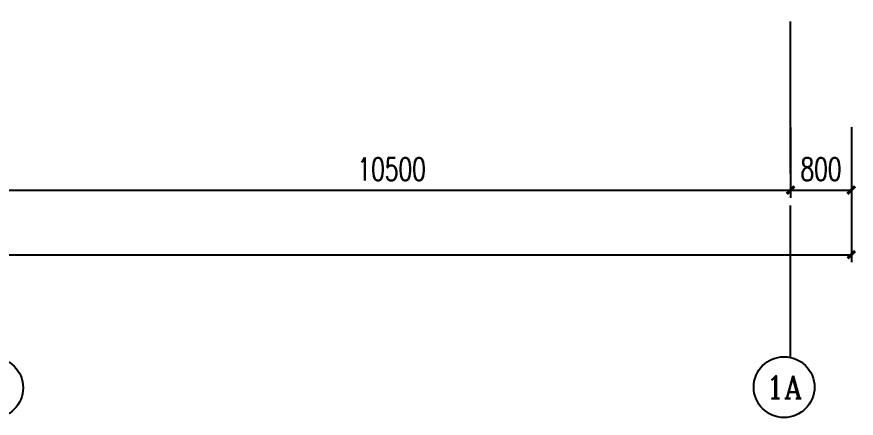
# Model space of a CAD drawing. Extents: x -1899985 to -450366, y 556196 to 2151267.
# Drawn here: x -1664694 to -1653646, y 561644 to 566927 of the extents above; entities that cross this region are included whole.
import ezdxf
from ezdxf.enums import TextEntityAlignment as Align

# ---------------------------------------------------------------- set-up
doc = ezdxf.new("R2010")
doc.units = 0
doc.header["$LTSCALE"] = 1000
doc.header["$MEASUREMENT"] = 0
doc.linetypes.add('DOTE', pattern=[2.42, 2, -0.2, 0.02, -0.2])
doc.layers.get('Defpoints').update_dxf_attribs({"color": 210})
for name, color, linetype in [('A-AXIS-D', 1, 'Continuous'), ('A-AXIS-DOTE', 14, 'DOTE'), ('PUB_TEXT', 7, 'Continuous')]:
    doc.layers.add(name, color=color, linetype=linetype)
doc.styles.add('_TCH_AXIS', font='COMPLEX', dxfattribs={"bigfont": 'GBCBIG'})
doc.styles.add('_TCH_DIM_T3', font='SIMPLEX', dxfattribs={"width": 0.705882, "bigfont": 'GBCBIG'})
doc.dimstyles.new('_TCH_ARCH&&100', dxfattribs={"dimtxt": 297.5, "dimasz": 100, "dimexe": 100, "dimexo": 100, "dimgap": 126.25, "dimtad": 1, "dimdec": 0, "dimzin": 0, "dimdsep": 46, "dimtxsty": '_TCH_DIM_T3', "dimblk": 'ARCHTICK', "dimcen": 0.09, "dimclrt": 7, "dimazin": 2, "dimtfac": 1, "dimtdec": 0, "dimtix": 1, "dimtmove": 2, "dimatfit": 3, "dimfxl": 0, "dimtolj": 1, "dimtzin": 0, "dimarcsym": 0})

# ---------------------------------------------------------------- blocks, each defined once
blk = doc.blocks.new('_ArchTick')
at = {"color": 0, "linetype": 'ByBlock', "const_width": 0.4}
blk.add_lwpolyline([(-0.5, -0.5), (0.5, 0.5)], dxfattribs=at)
blk = doc.blocks.new('*D393')
at = {"layer": 'A-AXIS-D', "color": 0, "lineweight": -2}
for p, q in [((-1780210, 565475), (-1780210, 563696)), ((-1653710, 565475), (-1653710, 563696)), ((-1780210, 563796), (-1653710, 563796))]:
    blk.add_line(p, q, dxfattribs=at)
at = {"layer": 'Defpoints', "color": 0}
for p in [(-1780210, 565575), (-1653710, 565575), (-1653710, 563796)]:
    blk.add_point(p, dxfattribs=at)
at = {"layer": 'A-AXIS-D', "color": 0, "lineweight": -2, "xscale": 100, "yscale": 100, "zscale": 100, "rotation": 180}
blk.add_blockref('_ArchTick', (-1780210, 563796), dxfattribs=at)
at = {"layer": 'A-AXIS-D', "color": 0, "lineweight": -2, "xscale": 100, "yscale": 100, "zscale": 100}
blk.add_blockref('_ArchTick', (-1653710, 563796), dxfattribs=at)
at = {"layer": 'A-AXIS-D', "color": 7, "insert": (-1716960, 564071), "char_height": 297.5, "attachment_point": 5, "style": '_TCH_DIM_T3'}
blk.add_mtext('\\A1;126500', dxfattribs=at)
blk = doc.blocks.new('*D463')
at = {"layer": 'A-AXIS-D', "color": 0, "lineweight": -2}
for p, q in [((-1665010, 565475), (-1665010, 564546)), ((-1654510, 565475), (-1654510, 564546)), ((-1665010, 564646), (-1654510, 564646))]:
    blk.add_line(p, q, dxfattribs=at)
at = {"layer": 'Defpoints', "color": 0}
for p in [(-1665010, 565575), (-1654510, 565575), (-1654510, 564646)]:
    blk.add_point(p, dxfattribs=at)
at = {"layer": 'A-AXIS-D', "color": 0, "lineweight": -2, "xscale": 100, "yscale": 100, "zscale": 100, "rotation": 180}
blk.add_blockref('_ArchTick', (-1665010, 564646), dxfattribs=at)
at = {"layer": 'A-AXIS-D', "color": 0, "lineweight": -2, "xscale": 100, "yscale": 100, "zscale": 100}
blk.add_blockref('_ArchTick', (-1654510, 564646), dxfattribs=at)
at = {"layer": 'A-AXIS-D', "color": 7, "insert": (-1659760, 564921), "char_height": 297.5, "attachment_point": 5, "style": '_TCH_DIM_T3'}
blk.add_mtext('\\A1;10500', dxfattribs=at)
blk = doc.blocks.new('*D464')
at = {"layer": 'A-AXIS-D', "color": 0, "lineweight": -2}
for p, q in [((-1654510, 565475), (-1654510, 564546)), ((-1653710, 565475), (-1653710, 564546)), ((-1654510, 564646), (-1653710, 564646))]:
    blk.add_line(p, q, dxfattribs=at)
at = {"layer": 'Defpoints', "color": 0}
for p in [(-1654510, 565575), (-1653710, 565575), (-1653710, 564646)]:
    blk.add_point(p, dxfattribs=at)
at = {"layer": 'A-AXIS-D', "color": 0, "lineweight": -2, "xscale": 100, "yscale": 100, "zscale": 100, "rotation": 180}
blk.add_blockref('_ArchTick', (-1654510, 564646), dxfattribs=at)
at = {"layer": 'A-AXIS-D', "color": 0, "lineweight": -2, "xscale": 100, "yscale": 100, "zscale": 100}
blk.add_blockref('_ArchTick', (-1653710, 564646), dxfattribs=at)
at = {"layer": 'A-AXIS-D', "color": 7, "insert": (-1654110, 564921), "char_height": 297.5, "attachment_point": 5, "style": '_TCH_DIM_T3'}
blk.add_mtext('\\A1;800', dxfattribs=at)

msp = doc.modelspace()

# ---------------------------------------------------------------- linework, layer by layer
at = {"layer": 'A-AXIS-D'}
for centre in [(-1665010.4, 562043.9), (-1654595.3, 562053)]:
    msp.add_circle(centre, 400, dxfattribs=at)
at = {"layer": 'A-AXIS-DOTE'}
msp.add_line((-1654510.4, 562443.9), (-1654510.4, 585146), dxfattribs=at)

# ---------------------------------------------------------------- texts
at = {"layer": 'PUB_TEXT', "style": '_TCH_AXIS'}
msp.add_text('1A', height=300.65, dxfattribs=at).set_placement((-1654831.5, 561902.7), (-1654359.1, 561902.7), align=Align.FIT)

# ---------------------------------------------------------------- dimensions: what is measured, and where the dimension line sits
at = {"layer": 'A-AXIS-D'}
for base, p1, p2, picture, middle in [((-1653710.4, 563795.6), (-1780210.4, 565575), (-1653710.4, 565575), '*D393', (-1716960.4, 564070.6)), ((-1654510.4, 564645.6), (-1665010.4, 565575), (-1654510.4, 565575), '*D463', (-1659760.4, 564920.6)), ((-1653710.4, 564645.6), (-1654510.4, 565575), (-1653710.4, 565575), '*D464', (-1654110.4, 564920.6))]:
    dim = msp.add_linear_dim(base=base, p1=p1, p2=p2, angle=0, dimstyle='_TCH_ARCH&&100', override={"dimgap": 0}, dxfattribs=at)
    dim.commit()
    dim.dimension.update_dxf_attribs({"geometry": picture, "text_midpoint": middle, "dimtype": 129})

doc.saveas('drawing.dxf')
